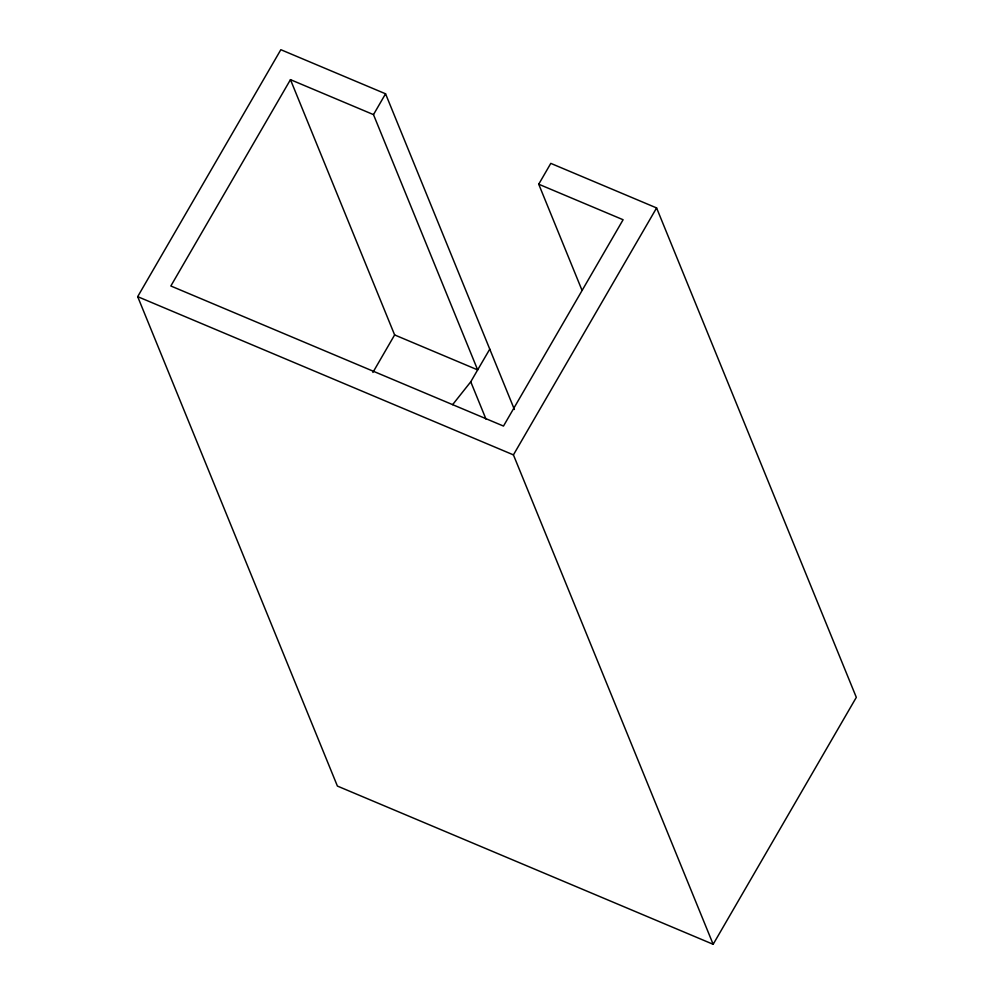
<?xml version="1.0" encoding="UTF-8"?>
<svg xmlns="http://www.w3.org/2000/svg" width="994" height="994" viewBox="0 0 994 994"><rect width="100%" height="100%" fill="white"/><g stroke="black" fill="none" stroke-linecap="round" stroke-linejoin="round"><path stroke-width="1.49" d="M582.024 290.335L538.723 184.213L550.8 163.376L656.599 207.932L856.319 697.353L713.158 944.3L337.401 786.068L137.681 296.647L280.842 49.7L385.56 93.796L514.383 409.453M452.618 404.657L470.758 381.795L477.654 369.892L373.483 114.621L290.459 79.657L170.844 285.986L503.486 426.066L623.101 219.736L538.723 184.213M373.483 114.621L385.56 93.796M372.887 372.439L394.63 334.928L290.459 79.657M713.158 944.3L513.426 454.879L656.599 207.932M489.769 349.142L477.654 369.892L394.63 334.928M137.681 296.647L513.426 454.879M470.758 381.795L486.004 419.145"/></g></svg>
